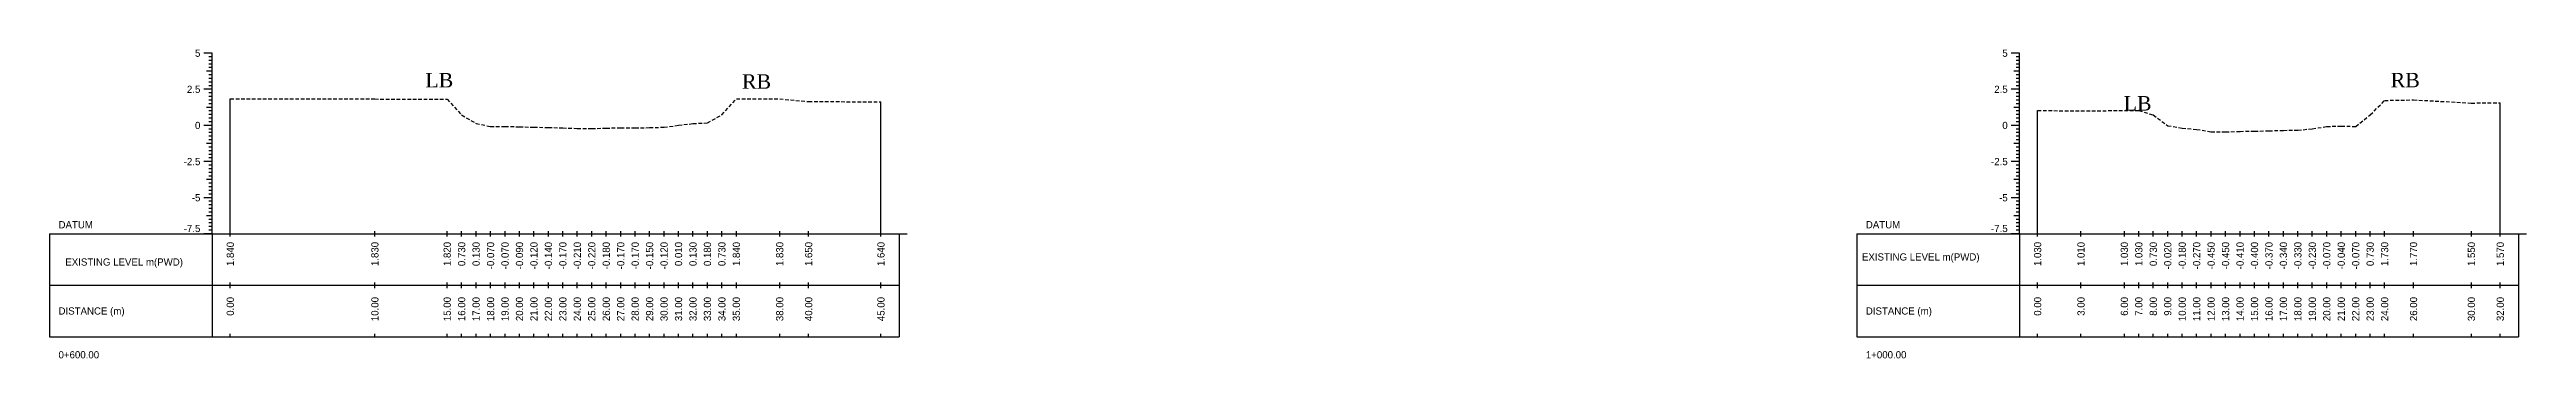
# Model space of a CAD drawing. Header units: inches. Extents: x 4752 to 6808, y -1487 to -426.
# Drawn here: x 5068 to 5239.3, y -1361.8 to -1340.4 of the extents above; entities that cross this region are included whole.
import ezdxf
from ezdxf.enums import TextEntityAlignment as Align

# ---------------------------------------------------------------- set-up
doc = ezdxf.new("R2010")
doc.units = ezdxf.units.IN
doc.header["$MEASUREMENT"] = 0
doc.linetypes.add('HIDDEN', pattern=[0.375, 0.25, -0.125])
doc.layers.add('CS_Drawing', color=7, linetype='Continuous')
doc.layers.add('GL', color=3, linetype='HIDDEN')
doc.styles.add('romans', font='romans.shx')

msp = doc.modelspace()

# ---------------------------------------------------------------- linework, layer by layer
at = {"layer": 'CS_Drawing'}
for p, q in [((5079.21, -1340.67), (5078.64, -1340.67)), ((5079.21, -1340.67), (5078.81, -1340.67)), ((5079.21, -1340.67), (5078.98, -1340.67)), ((5079.21, -1340.92), (5078.98, -1340.92)), ((5079.21, -1341.17), (5078.98, -1341.17)), ((5079.21, -1353.17), (5079.21, -1340.67)), ((5204.21, -1340.67), (5203.64, -1340.67)), ((5204.21, -1340.67), (5203.81, -1340.67)), ((5204.21, -1340.67), (5203.98, -1340.67)), ((5204.21, -1340.92), (5203.98, -1340.92)), ((5204.21, -1341.17), (5203.98, -1341.17)), ((5204.21, -1353.17), (5204.21, -1340.67)), ((5079.21, -1341.92), (5078.81, -1341.92)), ((5079.21, -1341.42), (5078.98, -1341.42)), ((5079.21, -1341.67), (5078.98, -1341.67)), ((5079.21, -1341.92), (5078.98, -1341.92)), ((5079.21, -1342.17), (5078.98, -1342.17)), ((5079.21, -1342.42), (5078.98, -1342.42)), ((5079.21, -1342.67), (5078.98, -1342.67)), ((5079.21, -1342.92), (5078.98, -1342.92)), ((5204.21, -1341.92), (5203.81, -1341.92)), ((5204.21, -1341.42), (5203.98, -1341.42)), ((5204.21, -1341.67), (5203.98, -1341.67)), ((5204.21, -1341.92), (5203.98, -1341.92)), ((5204.21, -1342.17), (5203.98, -1342.17)), ((5204.21, -1342.42), (5203.98, -1342.42)), ((5204.21, -1342.67), (5203.98, -1342.67)), ((5204.21, -1342.92), (5203.98, -1342.92)), ((5079.21, -1343.17), (5078.64, -1343.17)), ((5079.21, -1343.17), (5078.81, -1343.17)), ((5079.21, -1344.42), (5078.81, -1344.42)), ((5079.21, -1343.17), (5078.98, -1343.17)), ((5079.21, -1343.42), (5078.98, -1343.42)), ((5079.21, -1343.67), (5078.98, -1343.67)), ((5079.21, -1343.92), (5078.98, -1343.92)), ((5079.21, -1344.17), (5078.98, -1344.17)), ((5079.21, -1344.42), (5078.98, -1344.42)), ((5079.21, -1344.67), (5078.98, -1344.67)), ((5080.46, -1353.17), (5080.46, -1343.83)), ((5125.46, -1353.17), (5125.46, -1344.03)), ((5204.21, -1343.17), (5203.64, -1343.17)), ((5204.21, -1343.17), (5203.81, -1343.17)), ((5204.21, -1344.42), (5203.81, -1344.42)), ((5204.21, -1343.17), (5203.98, -1343.17)), ((5204.21, -1343.42), (5203.98, -1343.42)), ((5204.21, -1343.67), (5203.98, -1343.67)), ((5204.21, -1343.92), (5203.98, -1343.92)), ((5204.21, -1344.17), (5203.98, -1344.17)), ((5204.21, -1344.42), (5203.98, -1344.42)), ((5204.21, -1344.67), (5203.98, -1344.67)), ((5205.46, -1353.17), (5205.46, -1344.64)), ((5237.46, -1353.17), (5237.46, -1344.1)), ((5079.21, -1345.67), (5078.64, -1345.67)), ((5079.21, -1345.67), (5078.81, -1345.67)), ((5079.21, -1344.92), (5078.98, -1344.92)), ((5079.21, -1345.17), (5078.98, -1345.17)), ((5079.21, -1345.42), (5078.98, -1345.42)), ((5079.21, -1345.67), (5078.98, -1345.67)), ((5079.21, -1345.92), (5078.98, -1345.92)), ((5079.21, -1346.17), (5078.98, -1346.17)), ((5079.21, -1346.42), (5078.98, -1346.42)), ((5204.21, -1345.67), (5203.64, -1345.67)), ((5204.21, -1345.67), (5203.81, -1345.67)), ((5204.21, -1344.92), (5203.98, -1344.92)), ((5204.21, -1345.17), (5203.98, -1345.17)), ((5204.21, -1345.42), (5203.98, -1345.42)), ((5204.21, -1345.67), (5203.98, -1345.67)), ((5204.21, -1345.92), (5203.98, -1345.92)), ((5204.21, -1346.17), (5203.98, -1346.17)), ((5204.21, -1346.42), (5203.98, -1346.42)), ((5079.21, -1348.17), (5078.64, -1348.17)), ((5079.21, -1346.92), (5078.81, -1346.92)), ((5079.21, -1348.17), (5078.81, -1348.17)), ((5079.21, -1346.67), (5078.98, -1346.67)), ((5079.21, -1346.92), (5078.98, -1346.92)), ((5079.21, -1347.17), (5078.98, -1347.17)), ((5079.21, -1347.42), (5078.98, -1347.42)), ((5079.21, -1347.67), (5078.98, -1347.67)), ((5079.21, -1347.92), (5078.98, -1347.92)), ((5079.21, -1348.17), (5078.98, -1348.17)), ((5204.21, -1348.17), (5203.64, -1348.17)), ((5204.21, -1346.92), (5203.81, -1346.92)), ((5204.21, -1348.17), (5203.81, -1348.17)), ((5204.21, -1346.67), (5203.98, -1346.67)), ((5204.21, -1346.92), (5203.98, -1346.92)), ((5204.21, -1347.17), (5203.98, -1347.17)), ((5204.21, -1347.42), (5203.98, -1347.42)), ((5204.21, -1347.67), (5203.98, -1347.67)), ((5204.21, -1347.92), (5203.98, -1347.92)), ((5204.21, -1348.17), (5203.98, -1348.17)), ((5079.21, -1349.42), (5078.81, -1349.42)), ((5079.21, -1348.42), (5078.98, -1348.42)), ((5079.21, -1348.67), (5078.98, -1348.67)), ((5079.21, -1348.92), (5078.98, -1348.92)), ((5079.21, -1349.17), (5078.98, -1349.17)), ((5079.21, -1349.42), (5078.98, -1349.42)), ((5079.21, -1349.67), (5078.98, -1349.67)), ((5079.21, -1349.92), (5078.98, -1349.92)), ((5204.21, -1349.42), (5203.81, -1349.42)), ((5204.21, -1348.42), (5203.98, -1348.42)), ((5204.21, -1348.67), (5203.98, -1348.67)), ((5204.21, -1348.92), (5203.98, -1348.92)), ((5204.21, -1349.17), (5203.98, -1349.17)), ((5204.21, -1349.42), (5203.98, -1349.42)), ((5204.21, -1349.67), (5203.98, -1349.67)), ((5204.21, -1349.92), (5203.98, -1349.92)), ((5079.21, -1350.67), (5078.64, -1350.67)), ((5079.21, -1350.67), (5078.81, -1350.67)), ((5079.21, -1350.17), (5078.98, -1350.17)), ((5079.21, -1350.42), (5078.98, -1350.42)), ((5079.21, -1350.67), (5078.98, -1350.67)), ((5079.21, -1350.92), (5078.98, -1350.92)), ((5079.21, -1351.17), (5078.98, -1351.17)), ((5079.21, -1351.42), (5078.98, -1351.42)), ((5204.21, -1350.67), (5203.64, -1350.67)), ((5204.21, -1350.67), (5203.81, -1350.67)), ((5204.21, -1350.17), (5203.98, -1350.17)), ((5204.21, -1350.42), (5203.98, -1350.42)), ((5204.21, -1350.67), (5203.98, -1350.67)), ((5204.21, -1350.92), (5203.98, -1350.92)), ((5204.21, -1351.17), (5203.98, -1351.17)), ((5204.21, -1351.42), (5203.98, -1351.42)), ((5067.96, -1353.17), (5079.21, -1353.17)), ((5067.96, -1353.17), (5067.96, -1360.29)), ((5079.21, -1353.17), (5078.64, -1353.17)), ((5079.21, -1351.92), (5078.81, -1351.92)), ((5079.21, -1353.17), (5078.81, -1353.17)), ((5079.21, -1351.67), (5078.98, -1351.67)), ((5079.21, -1351.92), (5078.98, -1351.92)), ((5079.21, -1352.17), (5078.98, -1352.17)), ((5079.21, -1352.42), (5078.98, -1352.42)), ((5079.21, -1352.67), (5078.98, -1352.67)), ((5079.21, -1352.92), (5078.98, -1352.92)), ((5079.21, -1353.17), (5078.98, -1353.17)), ((5079.21, -1353.17), (5126.71, -1353.17)), ((5079.21, -1353.17), (5079.21, -1360.29)), ((5080.46, -1353.35), (5080.46, -1352.98)), ((5090.46, -1353.35), (5090.46, -1352.98)), ((5095.46, -1353.35), (5095.46, -1352.98)), ((5096.46, -1353.35), (5096.46, -1352.98)), ((5097.46, -1353.35), (5097.46, -1352.98)), ((5098.46, -1353.35), (5098.46, -1352.98)), ((5099.46, -1353.35), (5099.46, -1352.98)), ((5100.46, -1353.35), (5100.46, -1352.98)), ((5101.46, -1353.35), (5101.46, -1352.98)), ((5102.46, -1353.35), (5102.46, -1352.98)), ((5103.46, -1353.35), (5103.46, -1352.98)), ((5104.46, -1353.35), (5104.46, -1352.98)), ((5105.46, -1353.35), (5105.46, -1352.98)), ((5106.46, -1353.35), (5106.46, -1352.98)), ((5107.46, -1353.35), (5107.46, -1352.98)), ((5108.46, -1353.35), (5108.46, -1352.98)), ((5109.46, -1353.35), (5109.46, -1352.98)), ((5110.46, -1353.35), (5110.46, -1352.98)), ((5111.46, -1353.35), (5111.46, -1352.98)), ((5112.46, -1353.35), (5112.46, -1352.98)), ((5113.46, -1353.35), (5113.46, -1352.98)), ((5114.46, -1353.35), (5114.46, -1352.98)), ((5115.46, -1353.35), (5115.46, -1352.98)), ((5118.46, -1353.35), (5118.46, -1352.98)), ((5120.46, -1353.35), (5120.46, -1352.98)), ((5125.46, -1353.35), (5125.46, -1352.98)), ((5126.71, -1353.17), (5127.27, -1353.17)), ((5126.71, -1353.17), (5127.1, -1353.17)), ((5126.71, -1353.17), (5126.93, -1353.17)), ((5126.71, -1353.17), (5126.71, -1360.29)), ((5192.96, -1353.17), (5204.21, -1353.17)), ((5192.96, -1353.17), (5192.96, -1360.29)), ((5204.21, -1353.17), (5203.64, -1353.17)), ((5204.21, -1351.92), (5203.81, -1351.92)), ((5204.21, -1353.17), (5203.81, -1353.17)), ((5204.21, -1351.67), (5203.98, -1351.67)), ((5204.21, -1351.92), (5203.98, -1351.92)), ((5204.21, -1352.17), (5203.98, -1352.17)), ((5204.21, -1352.42), (5203.98, -1352.42)), ((5204.21, -1352.67), (5203.98, -1352.67)), ((5204.21, -1352.92), (5203.98, -1352.92)), ((5204.21, -1353.17), (5203.98, -1353.17)), ((5204.21, -1353.17), (5238.71, -1353.17)), ((5204.21, -1353.17), (5204.21, -1360.29)), ((5205.46, -1353.35), (5205.46, -1352.98)), ((5208.46, -1353.35), (5208.46, -1352.98)), ((5211.46, -1353.35), (5211.46, -1352.98)), ((5212.46, -1353.35), (5212.46, -1352.98)), ((5213.46, -1353.35), (5213.46, -1352.98)), ((5214.46, -1353.35), (5214.46, -1352.98)), ((5215.46, -1353.35), (5215.46, -1352.98)), ((5216.46, -1353.35), (5216.46, -1352.98)), ((5217.46, -1353.35), (5217.46, -1352.98)), ((5218.46, -1353.35), (5218.46, -1352.98)), ((5219.46, -1353.35), (5219.46, -1352.98)), ((5220.46, -1353.35), (5220.46, -1352.98)), ((5221.46, -1353.35), (5221.46, -1352.98)), ((5222.46, -1353.35), (5222.46, -1352.98)), ((5223.46, -1353.35), (5223.46, -1352.98)), ((5224.46, -1353.35), (5224.46, -1352.98)), ((5225.46, -1353.35), (5225.46, -1352.98)), ((5226.46, -1353.35), (5226.46, -1352.98)), ((5227.46, -1353.35), (5227.46, -1352.98)), ((5228.46, -1353.35), (5228.46, -1352.98)), ((5229.46, -1353.35), (5229.46, -1352.98)), ((5231.46, -1353.35), (5231.46, -1352.98)), ((5235.46, -1353.35), (5235.46, -1352.98)), ((5237.46, -1353.35), (5237.46, -1352.98)), ((5238.71, -1353.17), (5239.27, -1353.17)), ((5238.71, -1353.17), (5239.1, -1353.17)), ((5238.71, -1353.17), (5238.93, -1353.17)), ((5238.71, -1353.17), (5238.71, -1360.29)), ((5067.96, -1356.73), (5079.21, -1356.73)), ((5079.21, -1356.73), (5126.71, -1356.73)), ((5079.21, -1356.73), (5126.71, -1356.73)), ((5080.46, -1356.92), (5080.46, -1356.54)), ((5090.46, -1356.92), (5090.46, -1356.54)), ((5095.46, -1356.92), (5095.46, -1356.54)), ((5096.46, -1356.92), (5096.46, -1356.54)), ((5097.46, -1356.92), (5097.46, -1356.54)), ((5098.46, -1356.92), (5098.46, -1356.54)), ((5099.46, -1356.92), (5099.46, -1356.54)), ((5100.46, -1356.92), (5100.46, -1356.54)), ((5101.46, -1356.92), (5101.46, -1356.54)), ((5102.46, -1356.92), (5102.46, -1356.54)), ((5103.46, -1356.92), (5103.46, -1356.54)), ((5104.46, -1356.92), (5104.46, -1356.54)), ((5105.46, -1356.92), (5105.46, -1356.54)), ((5106.46, -1356.92), (5106.46, -1356.54)), ((5107.46, -1356.92), (5107.46, -1356.54)), ((5108.46, -1356.92), (5108.46, -1356.54)), ((5109.46, -1356.92), (5109.46, -1356.54)), ((5110.46, -1356.92), (5110.46, -1356.54)), ((5111.46, -1356.92), (5111.46, -1356.54)), ((5112.46, -1356.92), (5112.46, -1356.54)), ((5113.46, -1356.92), (5113.46, -1356.54)), ((5114.46, -1356.92), (5114.46, -1356.54)), ((5115.46, -1356.92), (5115.46, -1356.54)), ((5118.46, -1356.92), (5118.46, -1356.54)), ((5120.46, -1356.92), (5120.46, -1356.54)), ((5125.46, -1356.92), (5125.46, -1356.54)), ((5192.96, -1356.73), (5204.21, -1356.73)), ((5204.21, -1356.73), (5238.71, -1356.73)), ((5204.21, -1356.73), (5238.71, -1356.73)), ((5205.46, -1356.92), (5205.46, -1356.54)), ((5208.46, -1356.92), (5208.46, -1356.54)), ((5211.46, -1356.92), (5211.46, -1356.54)), ((5212.46, -1356.92), (5212.46, -1356.54)), ((5213.46, -1356.92), (5213.46, -1356.54)), ((5214.46, -1356.92), (5214.46, -1356.54)), ((5215.46, -1356.92), (5215.46, -1356.54)), ((5216.46, -1356.92), (5216.46, -1356.54)), ((5217.46, -1356.92), (5217.46, -1356.54)), ((5218.46, -1356.92), (5218.46, -1356.54)), ((5219.46, -1356.92), (5219.46, -1356.54)), ((5220.46, -1356.92), (5220.46, -1356.54)), ((5221.46, -1356.92), (5221.46, -1356.54)), ((5222.46, -1356.92), (5222.46, -1356.54)), ((5223.46, -1356.92), (5223.46, -1356.54)), ((5224.46, -1356.92), (5224.46, -1356.54)), ((5225.46, -1356.92), (5225.46, -1356.54)), ((5226.46, -1356.92), (5226.46, -1356.54)), ((5227.46, -1356.92), (5227.46, -1356.54)), ((5228.46, -1356.92), (5228.46, -1356.54)), ((5229.46, -1356.92), (5229.46, -1356.54)), ((5231.46, -1356.92), (5231.46, -1356.54)), ((5235.46, -1356.92), (5235.46, -1356.54)), ((5237.46, -1356.92), (5237.46, -1356.54)), ((5080.46, -1360.29), (5080.46, -1360.1)), ((5090.46, -1360.29), (5090.46, -1360.1)), ((5095.46, -1360.29), (5095.46, -1360.1)), ((5096.46, -1360.29), (5096.46, -1360.1)), ((5097.46, -1360.29), (5097.46, -1360.1)), ((5098.46, -1360.29), (5098.46, -1360.1)), ((5099.46, -1360.29), (5099.46, -1360.1)), ((5100.46, -1360.29), (5100.46, -1360.1)), ((5101.46, -1360.29), (5101.46, -1360.1)), ((5102.46, -1360.29), (5102.46, -1360.1)), ((5103.46, -1360.29), (5103.46, -1360.1)), ((5104.46, -1360.29), (5104.46, -1360.1)), ((5105.46, -1360.29), (5105.46, -1360.1)), ((5106.46, -1360.29), (5106.46, -1360.1)), ((5107.46, -1360.29), (5107.46, -1360.1)), ((5108.46, -1360.29), (5108.46, -1360.1)), ((5109.46, -1360.29), (5109.46, -1360.1)), ((5110.46, -1360.29), (5110.46, -1360.1)), ((5111.46, -1360.29), (5111.46, -1360.1)), ((5112.46, -1360.29), (5112.46, -1360.1)), ((5113.46, -1360.29), (5113.46, -1360.1)), ((5114.46, -1360.29), (5114.46, -1360.1)), ((5115.46, -1360.29), (5115.46, -1360.1)), ((5118.46, -1360.29), (5118.46, -1360.1)), ((5120.46, -1360.29), (5120.46, -1360.1)), ((5125.46, -1360.29), (5125.46, -1360.1)), ((5205.46, -1360.29), (5205.46, -1360.1)), ((5208.46, -1360.29), (5208.46, -1360.1)), ((5211.46, -1360.29), (5211.46, -1360.1)), ((5212.46, -1360.29), (5212.46, -1360.1)), ((5213.46, -1360.29), (5213.46, -1360.1)), ((5214.46, -1360.29), (5214.46, -1360.1)), ((5215.46, -1360.29), (5215.46, -1360.1)), ((5216.46, -1360.29), (5216.46, -1360.1)), ((5217.46, -1360.29), (5217.46, -1360.1)), ((5218.46, -1360.29), (5218.46, -1360.1)), ((5219.46, -1360.29), (5219.46, -1360.1)), ((5220.46, -1360.29), (5220.46, -1360.1)), ((5221.46, -1360.29), (5221.46, -1360.1)), ((5222.46, -1360.29), (5222.46, -1360.1)), ((5223.46, -1360.29), (5223.46, -1360.1)), ((5224.46, -1360.29), (5224.46, -1360.1)), ((5225.46, -1360.29), (5225.46, -1360.1)), ((5226.46, -1360.29), (5226.46, -1360.1)), ((5227.46, -1360.29), (5227.46, -1360.1)), ((5228.46, -1360.29), (5228.46, -1360.1)), ((5229.46, -1360.29), (5229.46, -1360.1)), ((5231.46, -1360.29), (5231.46, -1360.1)), ((5235.46, -1360.29), (5235.46, -1360.1)), ((5237.46, -1360.29), (5237.46, -1360.1)), ((5067.96, -1360.29), (5079.21, -1360.29)), ((5079.21, -1360.29), (5126.71, -1360.29)), ((5192.96, -1360.29), (5204.21, -1360.29)), ((5204.21, -1360.29), (5238.71, -1360.29))]:
    msp.add_line(p, q, dxfattribs=at)
at = {"layer": 'GL'}
for points in [[(5080.46, -1343.83), (5090.46, -1343.84), (5095.46, -1343.85), (5096.46, -1344.94), (5097.46, -1345.54), (5098.46, -1345.74), (5099.46, -1345.74), (5100.46, -1345.76), (5101.46, -1345.79), (5102.46, -1345.81), (5103.46, -1345.84), (5104.46, -1345.88), (5105.46, -1345.89), (5106.46, -1345.85), (5107.46, -1345.84), (5108.46, -1345.84), (5109.46, -1345.82), (5110.46, -1345.79), (5111.46, -1345.66), (5112.46, -1345.54), (5113.46, -1345.49), (5114.46, -1344.94), (5115.46, -1343.83), (5118.46, -1343.84), (5120.46, -1344.02), (5125.46, -1344.03)], [(5205.46, -1344.64), (5208.46, -1344.66), (5211.46, -1344.64), (5212.46, -1344.64), (5213.46, -1344.94), (5214.46, -1345.69), (5215.46, -1345.85), (5216.46, -1345.94), (5217.46, -1346.12), (5218.46, -1346.12), (5219.46, -1346.08), (5220.46, -1346.07), (5221.46, -1346.04), (5222.46, -1346.01), (5223.46, -1346), (5224.46, -1345.9), (5225.46, -1345.74), (5226.46, -1345.71), (5227.46, -1345.74), (5228.46, -1344.94), (5229.46, -1343.94), (5231.46, -1343.9), (5235.46, -1344.12), (5237.46, -1344.1)]]:
    msp.add_lwpolyline(points, dxfattribs=at)

# ---------------------------------------------------------------- texts
at = {"char_height": 1, "width": 325.847, "attachment_point": 1, "style": 'romans'}
for s, insert in [('{\\fTimes New Roman|b0|i0|c0|p18;LB}', (5093.95, -1342.04)), ('\\pi-1,l1;{\\fTimes New Roman|b0|i0|c0|p18;RB}', (5115.85, -1342.13)), ('\\pi-1,l1;{\\fTimes New Roman|b0|i0|c0|p18;RB}', (5229.88, -1342.03)), ('{\\fTimes New Roman|b0|i0|c0|p18;LB}', (5211.41, -1343.64))]:
    msp.add_mtext(s, dxfattribs=dict(at, insert=insert))
at = {"layer": 'CS_Drawing'}
for s, p in [('5', (5078.39, -1340.67)), ('5', (5203.39, -1340.67)), ('2.5', (5078.39, -1343.17)), ('2.5', (5203.39, -1343.17)), ('0', (5078.39, -1345.67)), ('0', (5203.39, -1345.67)), ('-2.5', (5078.39, -1348.17)), ('-2.5', (5203.39, -1348.17)), ('-5', (5078.39, -1350.67)), ('-5', (5203.39, -1350.67))]:
    msp.add_text(s, height=0.5, dxfattribs=at).set_placement(p, align=Align.MIDDLE_RIGHT)
for s, p in [('DATUM', (5068.58, -1352.54)), ('DATUM', (5193.58, -1352.54)), ('EXISTING LEVEL m(PWD)', (5069.05, -1355.12)), ('EXISTING LEVEL m(PWD)', (5193.31, -1354.77)), ('DISTANCE (m)', (5068.58, -1358.51)), ('DISTANCE (m)', (5193.58, -1358.51)), ('0+600.00', (5068.58, -1361.54)), ('1+000.00', (5193.58, -1361.54))]:
    msp.add_text(s, height=0.5, dxfattribs=at).set_placement(p, align=Align.MIDDLE_LEFT)
for p in [(5078.39, -1353.05), (5203.39, -1353.05)]:
    msp.add_text('-7.5', height=0.5, dxfattribs=at).set_placement(p, align=Align.RIGHT)
for s, p in [('1.840', (5080.46, -1353.73)), ('1.830', (5090.46, -1353.73)), ('1.820', (5095.46, -1353.73)), ('0.730', (5096.46, -1353.73)), ('0.130', (5097.46, -1353.73)), ('-0.070', (5098.46, -1353.73)), ('-0.070', (5099.46, -1353.73)), ('-0.090', (5100.46, -1353.73)), ('-0.120', (5101.46, -1353.73)), ('-0.140', (5102.46, -1353.73)), ('-0.170', (5103.46, -1353.73)), ('-0.210', (5104.46, -1353.73)), ('-0.220', (5105.46, -1353.73)), ('-0.180', (5106.46, -1353.73)), ('-0.170', (5107.46, -1353.73)), ('-0.170', (5108.46, -1353.73)), ('-0.150', (5109.46, -1353.73)), ('-0.120', (5110.46, -1353.73)), ('0.010', (5111.46, -1353.73)), ('0.130', (5112.46, -1353.73)), ('0.180', (5113.46, -1353.73)), ('0.730', (5114.46, -1353.73)), ('1.840', (5115.46, -1353.73)), ('1.830', (5118.46, -1353.73)), ('1.650', (5120.46, -1353.73)), ('1.640', (5125.46, -1353.73)), ('1.030', (5205.46, -1353.73)), ('1.010', (5208.46, -1353.73)), ('1.030', (5211.46, -1353.73)), ('1.030', (5212.46, -1353.73)), ('0.730', (5213.46, -1353.73)), ('-0.020', (5214.46, -1353.73)), ('-0.180', (5215.46, -1353.73)), ('-0.270', (5216.46, -1353.73)), ('-0.450', (5217.46, -1353.73)), ('-0.450', (5218.46, -1353.73)), ('-0.410', (5219.46, -1353.73)), ('-0.400', (5220.46, -1353.73)), ('-0.370', (5221.46, -1353.73)), ('-0.340', (5222.46, -1353.73)), ('-0.330', (5223.46, -1353.73)), ('-0.230', (5224.46, -1353.73)), ('-0.070', (5225.46, -1353.73)), ('-0.040', (5226.46, -1353.73)), ('-0.070', (5227.46, -1353.73)), ('0.730', (5228.46, -1353.73)), ('1.730', (5229.46, -1353.73)), ('1.770', (5231.46, -1353.73)), ('1.550', (5235.46, -1353.73)), ('1.570', (5237.46, -1353.73)), ('0.00', (5080.46, -1357.54)), ('10.00', (5090.46, -1357.54)), ('15.00', (5095.46, -1357.54)), ('16.00', (5096.46, -1357.54)), ('17.00', (5097.46, -1357.54)), ('18.00', (5098.46, -1357.54)), ('19.00', (5099.46, -1357.54)), ('20.00', (5100.46, -1357.54)), ('21.00', (5101.46, -1357.54)), ('22.00', (5102.46, -1357.54)), ('23.00', (5103.46, -1357.54)), ('24.00', (5104.46, -1357.54)), ('25.00', (5105.46, -1357.54)), ('26.00', (5106.46, -1357.54)), ('27.00', (5107.46, -1357.54)), ('28.00', (5108.46, -1357.54)), ('29.00', (5109.46, -1357.54)), ('30.00', (5110.46, -1357.54)), ('31.00', (5111.46, -1357.54)), ('32.00', (5112.46, -1357.54)), ('33.00', (5113.46, -1357.54)), ('34.00', (5114.46, -1357.54)), ('35.00', (5115.46, -1357.54)), ('38.00', (5118.46, -1357.54)), ('40.00', (5120.46, -1357.54)), ('45.00', (5125.46, -1357.54)), ('0.00', (5205.46, -1357.54)), ('3.00', (5208.46, -1357.54)), ('6.00', (5211.46, -1357.54)), ('7.00', (5212.46, -1357.54)), ('8.00', (5213.46, -1357.54)), ('9.00', (5214.46, -1357.54)), ('10.00', (5215.46, -1357.54)), ('11.00', (5216.46, -1357.54)), ('12.00', (5217.46, -1357.54)), ('13.00', (5218.46, -1357.54)), ('14.00', (5219.46, -1357.54)), ('15.00', (5220.46, -1357.54)), ('16.00', (5221.46, -1357.54)), ('17.00', (5222.46, -1357.54)), ('18.00', (5223.46, -1357.54)), ('19.00', (5224.46, -1357.54)), ('20.00', (5225.46, -1357.54)), ('21.00', (5226.46, -1357.54)), ('22.00', (5227.46, -1357.54)), ('23.00', (5228.46, -1357.54)), ('24.00', (5229.46, -1357.54)), ('26.00', (5231.46, -1357.54)), ('30.00', (5235.46, -1357.54)), ('32.00', (5237.46, -1357.54))]:
    msp.add_text(s, height=0.5, rotation=90, dxfattribs=at).set_placement(p, align=Align.MIDDLE_RIGHT)

doc.saveas('drawing.dxf')
